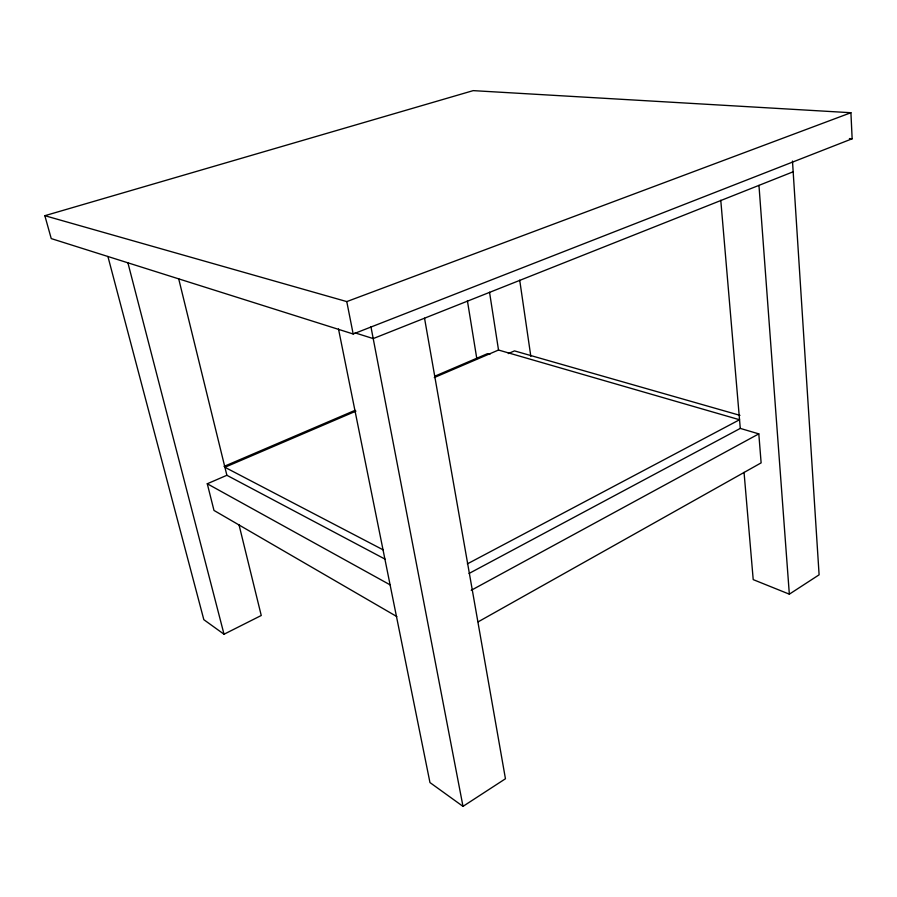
<?xml version="1.0" encoding="UTF-8"?>
<svg xmlns="http://www.w3.org/2000/svg" width="897" height="897" viewBox="0 0 897 897"><rect width="100%" height="100%" fill="white"/><g stroke="black" fill="none" stroke-linecap="round" stroke-linejoin="round"><path stroke-width="1.35" d="M338.494 328.952L429.966 782.565L462.998 806.369L505.448 778.764L424.539 318.2M744.05 472.383L753.211 579.619L789.338 594.173L819.107 574.82L792.477 161.068M478.191 621.823L761.127 462.874L758.806 433.879L740.283 428.407L469.053 573.463M471.217 590.293L758.806 433.879M467.348 563.877L739.543 419.751L498.519 350.032L434.283 377.559M107.909 256.464L203.832 619.681L224.026 634.235L261.251 615.499L239.017 524.812M396.833 616.575L213.991 510.438L207.274 483.763L226.874 475.287L385.071 559.145M508.307 353.575L514.486 350.895L739.969 415.356M355.93 411.14L224.912 467.281L383.232 549.895M224.048 466.406L355.077 410.333M434.731 376.247L487.407 353.698L489.852 354.427M793.161 171.787L373.208 338.584L355.066 332.877M353.171 333.987L852.15 138.777L850.917 112.719L473.19 90.631L44.85 215.695L51.241 238.591L353.171 333.987L346.769 301.594L44.85 215.695M346.769 301.594L850.917 112.719M849.425 138.575L852.15 138.777M207.274 483.763L390.374 585.001M127.89 262.754L224.026 634.235M178.649 278.619L226.874 475.287M370.921 326.665L462.998 806.369M467.404 300.73L476.812 358.677M489.538 292.231L498.519 350.032M519.711 280.178L530.833 356.378M720.773 200.233L740.283 428.407M758.963 185.365L789.338 594.173"/></g></svg>
